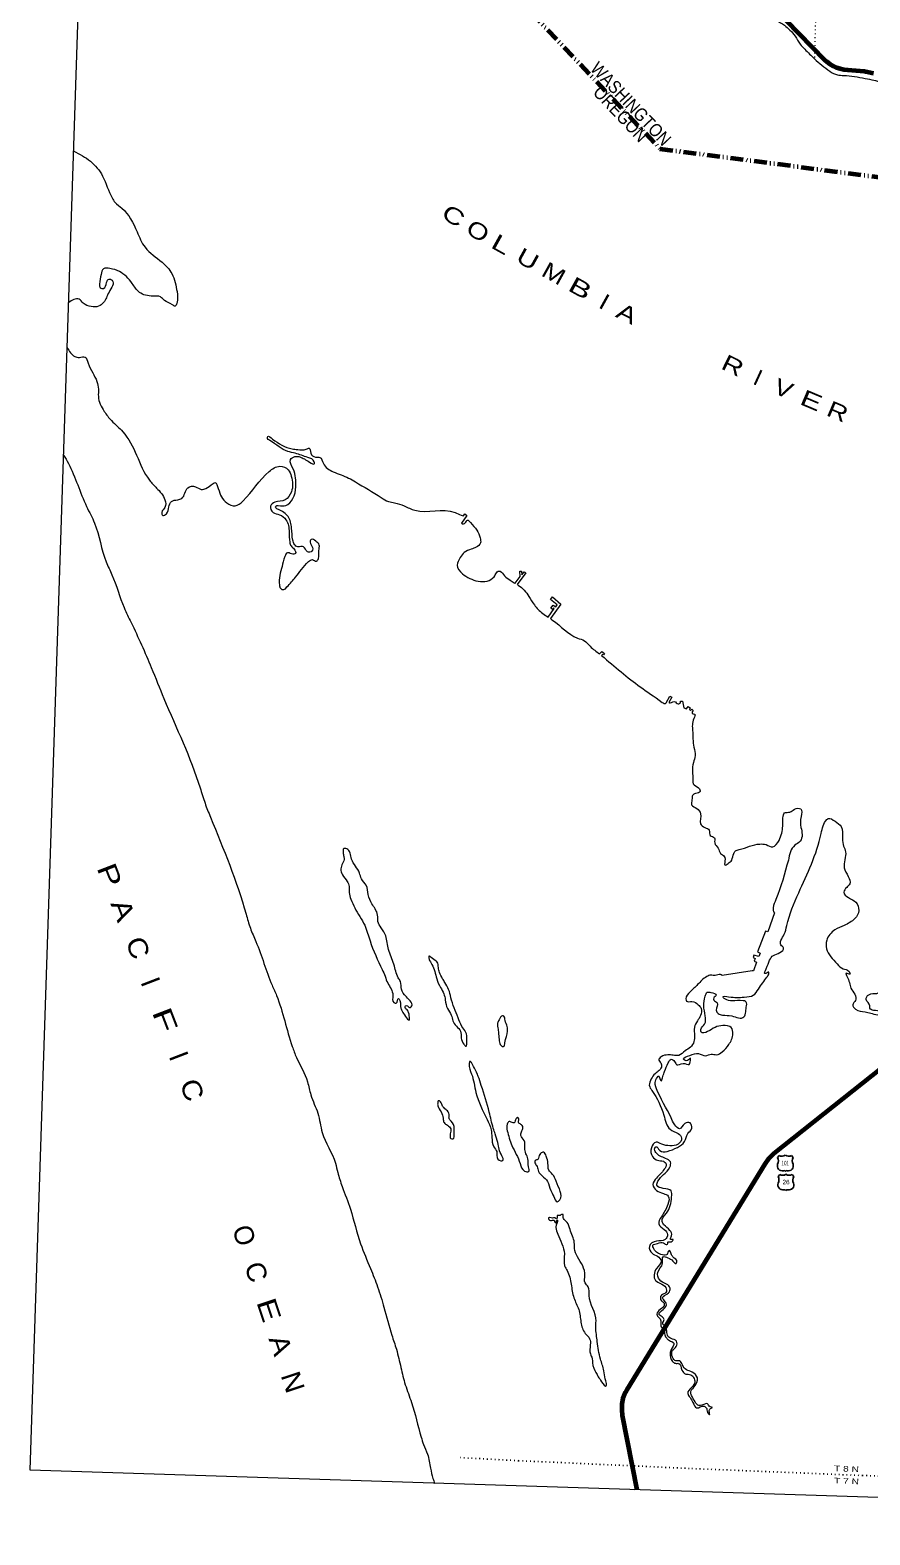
# Model space of a CAD drawing. Header units: feet. Extents: x -762378 to -505285, y -497909 to -353855.
# Drawn here: x -762378 to -736324, y -492927 to -446246 of the extents above; entities that cross this region are included whole.
import ezdxf
from ezdxf.enums import TextEntityAlignment as Align

# ---------------------------------------------------------------- set-up
doc = ezdxf.new("R2010")
doc.units = ezdxf.units.FT
doc.header["$LTSCALE"] = 80
doc.linetypes.add('DASH_DOUBLE_DOT', pattern=[9.2, 5, -1.2, 0.3, -1.2, 0.3, -1.2])
doc.linetypes.add('DOTTED', pattern=[1.5, 0.3, -1.2])
for name, color, linetype, lineweight in [('10', 7, 'DASH_DOUBLE_DOT', 70), ('16', 7, 'Continuous', 25), ('20', 7, 'Continuous', 70), ('39', 7, 'Continuous', 13), ('4', 7, 'Continuous', 13), ('6', 7, 'DOTTED', 25), ('7', 7, 'DOTTED', 13)]:
    doc.layers.add(name, color=color, linetype=linetype, lineweight=lineweight)
doc.layers.add('41', color=7, linetype='Continuous')

msp = doc.modelspace()

# ---------------------------------------------------------------- linework, layer by layer
at = {"layer": '10'}
msp.add_lwpolyline([(-746830.91, -445703.24), (-742837.59, -449925.25), (-729348.9, -451678)], dxfattribs=at)
at = {"layer": '16'}
for p, q in [((-739191.44, -481215.26), (-739140.13, -481156.5)), ((-738948.37, -481150.53), (-738948.65, -481150.73)), ((-738756.28, -481156.41), (-738704.89, -481215.26)), ((-739174.14, -481805.66), (-739122.83, -481746.9)), ((-738931.07, -481740.93), (-738931.35, -481741.13)), ((-738738.98, -481746.81), (-738687.59, -481805.66))]:
    msp.add_line(p, q, dxfattribs=at)
for centre, radius, start, end in [((-739384.42, -481325.89), 222.05, 332.97043, 29.75871), ((-739049.05, -480998.84), 182.07, 239.97227, 303.45418), ((-738847.27, -480999.34), 181.52, 236.33975, 300.08743), ((-738847.28, -480998.84), 182.07, 236.54582, 236.59441), ((-738511.92, -481325.89), 222.05, 150.24129, 207.02957), ((-739045.23, -481480.79), 151.42, 159.09177, 283.81923), ((-739031.75, -481589.24), 182.07, 239.97227, 303.45418), ((-738829.97, -481589.74), 181.52, 236.33975, 300.08743), ((-738829.98, -481589.24), 182.07, 236.54582, 236.59441), ((-738851.11, -481480.79), 151.42, 256.18077, 20.90823), ((-739027.93, -482071.19), 151.42, 159.09177, 283.81923), ((-739367.12, -481916.29), 222.05, 332.97043, 29.75871), ((-738833.81, -482071.19), 151.42, 256.18077, 20.90823), ((-738494.62, -481916.29), 222.05, 150.24129, 207.02957)]:
    msp.add_arc(centre, radius, start, end, dxfattribs=at)
for centre, major_axis, start_param, end_param in [((-738989.89, -481679.61), (-19.56, 51.67), 4.95877769, 6.28318531), ((-738906.44, -481679.61), (19.56, 51.67), 0, 1.32637542), ((-738972.59, -482270.01), (-19.56, 51.67), 4.95877769, 6.28318531), ((-738889.14, -482270.01), (19.56, 51.67), 0, 1.32637542)]:
    msp.add_ellipse(centre, major_axis=major_axis, ratio=0.929097, start_param=start_param, end_param=end_param, dxfattribs=at)
at = {"layer": '20'}
for points in [[(-736215.83, -447590.03), (-736450.69, -447540.46), (-736490.94, -447534.51), (-737006.87, -447487.97), (-737125.86, -447474.84), (-737242.82, -447449.35), (-737356.48, -447411.78), (-737465.59, -447362.53), (-737568.95, -447302.14), (-737665.44, -447231.28), (-737726.68, -447177.41), (-738913.43, -445958.51)], [(-730079.46, -474761.98), (-733965.9, -476930.66), (-734080.58, -476992.9), (-734232.36, -477087.68), (-734403.92, -477208.18), (-739303.21, -481095.67), (-739397.39, -481188.36), (-739466.74, -481265.04), (-739587.34, -481426), (-743865.22, -488422.04), (-743905.84, -488498), (-743985.68, -488699.56), (-744018.53, -488860.23), (-744022.18, -489042.81), (-744007.7, -489218.02), (-743550.57, -491526.59)]]:
    msp.add_lwpolyline(points, dxfattribs=at)
at = {"layer": '39'}
for points in [[(-748934.81, -461315.27), (-748890.73, -461256.46), (-748824.03, -461306.7), (-748994.38, -461544.14)], [(-747332.81, -463406.76), (-747170.78, -463200.29), (-747187.53, -463033.23), (-747135.34, -463034.87), (-747118.73, -463143.73), (-747049.41, -463049.59), (-746996.31, -463085.36), (-747268.78, -463444.74)], [(-746307.72, -464454.32), (-746115.16, -464191.37), (-746143.06, -464173.44), (-746175.89, -464214.59), (-746225.68, -464180.88), (-746152.28, -464084.87), (-746069.65, -464139.62), (-746022.27, -464073.47), (-746232.95, -463905.78), (-746174.1, -463830.53), (-745910.13, -464052.32), (-746233.89, -464503.44)], [(-744712.13, -465595.63), (-744641.88, -465521.73), (-744558.82, -465585.14), (-744591.87, -465629.8), (-744618.66, -465611.04), (-744648.87, -465646.93)], [(-742642.21, -467116.76), (-742535.64, -466908.66), (-742474.31, -466938.67), (-742562.62, -467108.46)], [(-742197.15, -467067.72), (-742136.87, -467067.6), (-742101.01, -467265.35), (-742011.71, -467300.25), (-741963.23, -467229.54), (-741901.67, -467266.96), (-741924.1, -467325.06), (-741894.76, -467350.05), (-741851.19, -467307.28), (-741808.45, -467352.76), (-741834.22, -467389.96)], [(-739281.04, -473633.56), (-739492.8, -474222.83), (-739562.35, -474198.58), (-739813.98, -474840.78), (-739728.76, -474877.55), (-739774.16, -474989.2), (-739923.57, -474937.66), (-739949.22, -475017.78), (-739888.49, -475046.36), (-739913.49, -475128.53), (-739840.12, -475154.96), (-739937.36, -475430.8), (-739977.31, -475423.53), (-740908.43, -475574.97)]]:
    msp.add_lwpolyline(points, dxfattribs=at)
for points in [[(-739216.48, -445947.01), (-738977.7, -446095.47), (-738803.68, -446245.38), (-738646.93, -446432.86), (-738486.16, -446682.67), (-738344.44, -446837.58), (-738044.51, -447133.88), (-737570.63, -447519.89), (-737333.23, -447635.66), (-737132.76, -447649.96), (-736470.8, -447746.92), (-736203.24, -447799.43), (-735755.91, -447947.86), (-734828.48, -448287.87), (-734187.92, -448488.49), (-733627.97, -448696.61), (-733317.09, -448776.57), (-732844.65, -448893.67), (-732650.91, -448929.83), (-732605.98, -448907.16), (-732663.03, -448869.26), (-732858.01, -448808.99), (-733046.84, -448744.89), (-733070.62, -448671.92), (-732978.99, -448696.86), (-732734.28, -448772.73), (-732401.11, -448909.56), (-732166.63, -448991.13), (-731953.07, -449035.94), (-731861, -449046.84), (-731853.69, -449006.95), (-731905.37, -448989.28), (-732080.72, -448943.66), (-732175.27, -448884.53), (-732156.24, -448855.03), (-732010.61, -448887.67), (-731778.4, -448977.2), (-731682.31, -448988.23), (-731625.4, -448967.94), (-731536.29, -449008.85), (-731392.26, -449091.61), (-730916.05, -449279.06), (-730861.26, -449324.91), (-730600.55, -449403.29), (-730592.01, -449387.51), (-730664.67, -449335.08), (-730843.27, -449265.28), (-731396.87, -449047.32), (-731427.71, -449006.23), (-731399.41, -449001.1), (-730670.9, -449278.7), (-730473.45, -449387.21), (-730423.88, -449533.22), (-730371.76, -449536.86), (-730298.55, -449446.85), (-730063.96, -449462.22), (-729619.49, -449574.44), (-729289.13, -449610.86)], [(-761025.9, -449999.69), (-760507.39, -450313.31), (-760130.29, -450772.53), (-759832.65, -451453.98), (-759740.53, -451589.28), (-759533.29, -451768.32), (-759060.54, -452503.4), (-758812.68, -452982.66), (-758285.04, -453446.59), (-757978.94, -453801.27), (-757819.95, -454357.99), (-757829.63, -454722.85), (-757880.5, -454805.53), (-757963.65, -454766.81), (-758210.45, -454630.68), (-758329.61, -454524.63), (-758567.83, -454497.11), (-758986.08, -454381.7), (-759210.32, -454105.82), (-759608.24, -453732.22), (-759906.7, -453640.62), (-760101.92, -453650.56), (-760175.75, -453822.81), (-760223.64, -454126.28), (-760203.09, -454237.27), (-760097.34, -454260.65), (-760002.99, -454075), (-759927.2, -453967.02), (-759836.02, -454005.99), (-759928.19, -454374.28), (-760101.24, -454695.91), (-760251.62, -454811.59), (-760483.03, -454822.4), (-760726.9, -454720.47), (-760859.35, -454589.92), (-761020.45, -454600.93), (-761180.85, -454698.08)], [(-761226.38, -456093.19), (-760992.76, -456371.43), (-760848.95, -456398), (-760673.8, -456387.43), (-760575.27, -456573.09), (-760304.39, -457149.37), (-760257.64, -457383.58), (-760260.88, -457610.19), (-760076.8, -458073.41), (-759850.94, -458361.37), (-759502.24, -458703.33), (-759073.59, -459435.03), (-758676.33, -460205.87), (-758453.14, -460451.62), (-758195.6, -460816.81), (-758193.07, -461051.64), (-758294.49, -461206.97), (-758265.33, -461300.17), (-758147.17, -461249.7), (-758070.05, -461037.43), (-757992.33, -460869.32), (-757799.78, -460817.16), (-757669.71, -460771.07), (-757480.35, -460441.93), (-757248.29, -460411.07), (-757068.07, -460492.95), (-756987.53, -460487.45), (-756764.31, -460355.99), (-756643.44, -460283.53), (-756540.76, -460465.31), (-756277.82, -460912.94), (-756015.56, -461005.41), (-755773.64, -460854.48), (-754960.7, -459938.93), (-754627.93, -459774.79), (-754372.21, -459883.11), (-754276.26, -460086.75), (-754271.66, -460570.43), (-754466.48, -460819.14), (-754786.33, -460893.4), (-754918.77, -461013.65), (-754840.56, -461206.71), (-754640.02, -461281.2), (-754440.03, -461435.93), (-754339.63, -461814.26), (-754323.55, -462127.76), (-754279.22, -462249.53), (-754183.95, -462348.82), (-754143.9, -462478.48), (-754268.99, -462494.63), (-754396.36, -462456.53), (-754474.55, -462576.48), (-754562.72, -462882.7), (-754645.57, -463461.96), (-754610.57, -463561.37), (-754511.43, -463602.59), (-754408.37, -463521.55), (-754141.49, -463218.91), (-753740.05, -462729.88), (-753619.7, -462673.45), (-753496.6, -462719.44), (-753433.68, -462637.14), (-753415.69, -462388.91), (-753408.29, -462220.61), (-753514.83, -462096.89), (-753655.81, -462044.32), (-753687.52, -462093.49), (-753634.38, -462253.66), (-753633.5, -462414.2), (-753774.52, -462425.83), (-753892.21, -462273.68), (-754069.1, -462276.17), (-754177.26, -462202.56), (-754229.16, -462066.51), (-754263.45, -461694.26), (-754372.65, -461339.72), (-754676.9, -461115.52), (-754753.52, -461060.96), (-754755.99, -461012.73), (-754681.14, -460997.01), (-754443.9, -460992.4), (-754222.13, -460780.64), (-754136.11, -460416.17), (-754220.7, -459857.75), (-754299.9, -459570.37), (-754168.36, -459478.18), (-754007.91, -459487.21), (-753709.76, -459651.03), (-753556.42, -459693.95), (-753560.64, -459637.64), (-753761.27, -459502.95), (-754150.91, -459372.39), (-754386.22, -459316.87), (-754937.98, -458978.58), (-755017.58, -458891.82), (-755004.32, -458854.12), (-754860.29, -458936.87)], [(-754860.29, -458936.87), (-754251.05, -459236.83), (-754074.86, -459256.39), (-753811.2, -459242.57), (-753719.85, -459213.33), (-753668.59, -459369.42), (-753525.78, -459490.26), (-753389.48, -459500.54), (-753280.91, -459686.52), (-752973.8, -459946.93), (-752495.83, -460142.46), (-752286.66, -460261.36), (-751482.46, -460748), (-751257.36, -460871.41), (-751069.71, -460909.38), (-750771.45, -461007), (-750442.16, -461139.69), (-749194.68, -461210.83), (-749008.37, -461290.9), (-748934.81, -461315.27)], [(-761337.03, -459427.28), (-761191.41, -459687.77), (-760623.45, -461025.74), (-760380.69, -461538.95), (-760017.37, -462742.11), (-759837.32, -463143), (-759462.08, -464161.94), (-759247.63, -464618.08), (-758617.49, -466022.2), (-758226.21, -466979.45), (-757103.4, -469751.29), (-756951.89, -470227.53), (-756782.9, -470660.17), (-755677.71, -473668.21), (-755545.11, -474107.74), (-755373.47, -474520.41), (-754870.26, -475872.41), (-754731.93, -476195.75), (-754246.07, -477775.93), (-754114.21, -478113.11), (-753770.76, -478870.23), (-753669.32, -479278.7), (-753452.44, -479847.27), (-753312.75, -480441.52), (-752907.22, -481393.19), (-752832.16, -481684.46), (-752695.42, -482120.11), (-752442.57, -482820.22), (-752125.39, -483895.53), (-751816.52, -484665.62), (-751599.58, -485232.19), (-751400.82, -485864.4), (-751157.38, -486732.75), (-751014.62, -487168.59), (-750876.03, -487734.71), (-750738.42, -488268.7), (-750545.05, -488818.48), (-750245.94, -489893.23), (-750170.9, -490122.3), (-750049.86, -490421.02), (-749955.47, -490861.37), (-749879.17, -491176.75), (-749823.22, -491329.8)], [(-748994.38, -461544.14), (-748928.78, -461566.25), (-748843.6, -461478.63), (-748806.37, -461445.69), (-748720.24, -461516.6), (-748514.92, -461755.77), (-748420.19, -461997.49), (-748403.05, -462152.52), (-748537.95, -462286.74), (-748692.62, -462348.11), (-748906.78, -462447.74), (-749032.55, -462610.34), (-749130.45, -462844.03), (-748966.11, -463107.99), (-748739.7, -463253.52), (-748201.87, -463336.56), (-747984.61, -463202.91), (-747908.56, -463086.91), (-747852.63, -463034.49), (-747796.36, -463034.24), (-747662.29, -463176.88), (-747483.68, -463308.87), (-747355.78, -463393.13), (-747332.81, -463406.76)], [(-747268.78, -463444.74), (-747223.67, -463471.5), (-746903.06, -463812.58), (-746732.7, -464076.74), (-746474.02, -464343.66), (-746307.72, -464454.32)], [(-746233.89, -464503.44), (-746167.11, -464547.88), (-745397.35, -465105.66), (-745183.07, -465190.62), (-745001.66, -465360.82), (-744712.13, -465595.63)], [(-744648.87, -465646.93), (-743452.57, -466617.13), (-742764.8, -467100.12), (-742669.54, -467137.21), (-742642.21, -467116.76)], [(-742562.62, -467108.46), (-742519.98, -467109.79), (-742358.44, -467084.75), (-742299.89, -467138.75), (-742214.94, -467121.34), (-742197.15, -467067.72)], [(-741834.22, -467389.96), (-741839.18, -467434.06), (-741761.73, -467462.56), (-741786.17, -467598.23), (-741824.33, -467974.24), (-741784.76, -468495.13), (-741744.8, -468753.19), (-741801.92, -468968.09), (-741815.94, -469531.45), (-741806.85, -469624.03), (-741638.21, -469753.7), (-741589.55, -469865.57), (-741732.24, -469929.32), (-741824.43, -469984.62), (-741844.91, -470122.42), (-741855.88, -470276.57), (-741696.82, -470391.9), (-741575.5, -470556.21), (-741577.42, -470867.13), (-741450.48, -470981.46), (-741310.6, -471068.1), (-741277.66, -471231.64), (-741145.23, -471299.99), (-741140.4, -471462.66), (-741030.93, -471620.58), (-740957.91, -471787.38), (-740846.32, -471879.16), (-740828.33, -472070.33), (-740826.69, -472144.61), (-740724.72, -472097.64), (-740612.93, -471994.81), (-740547.92, -471784.16), (-740495.29, -471709.57), (-740375.33, -471665.17), (-739740.96, -471494.41), (-739546.71, -471514.54), (-739337.87, -471581.26), (-739144.58, -471380.65), (-739028.03, -470940.89), (-739021.75, -470682.27), (-738972.65, -470529.31), (-738809.1, -470504.33), (-738665.7, -470418.53), (-738468.42, -470406.65), (-738461.94, -470643.6), (-738462.62, -470978.65), (-738427.66, -471204.46), (-738490.48, -471409.15), (-738655.23, -471534.41), (-738854.98, -471999.66)], [(-742787.33, -478844.76), (-742746.84, -478709.59), (-742693.4, -478546.74), (-742584.56, -478285.3), (-742490.58, -478173.88), (-742382.17, -478239.47), (-742317.26, -478345.83), (-742122.9, -478299.75), (-741930.97, -478329.83), (-741898.42, -478254.61), (-741894.57, -478134.35), (-741985.46, -478211.76), (-742108.69, -478169.78), (-741914.02, -478051.48), (-741638.91, -477993.87), (-741424.06, -478060.79), (-741247.69, -478012.14), (-741079.47, -478029.44), (-740909.98, -477944.46), (-740701.62, -477712.22), (-740574.41, -477379.13), (-740624.64, -477190.96), (-740883.66, -477122.66), (-741128.72, -477183.21), (-741357.9, -477312.47), (-741563.53, -477334.13), (-741570.87, -477249.63), (-741452.88, -477078.77), (-741430.61, -476822.65), (-741479, -476514.16), (-741433.31, -476216.64), (-741369.11, -476094.25), (-741258.77, -476099.71), (-741096.68, -476183.03), (-741169.83, -476271.03), (-741167.87, -476335.3), (-741066.12, -476420.74), (-741089.63, -476652.74), (-741030.61, -476754.91), (-740899.42, -476799.14), (-740611.02, -476828.23), (-740232.16, -476856.14), (-740191.84, -476789.18), (-740167.8, -476603.34), (-740154, -476423.2), (-740178.87, -476384.3), (-740258.33, -476355.73), (-740598.13, -476363.16), (-740823.15, -476299.94), (-740883.38, -476235.85), (-740706.43, -476231.36), (-740456.1, -476257.25), (-740220.54, -476242.55), (-739941.43, -476185.07), (-739782.65, -475995.42), (-739519.67, -475626.45), (-739464.15, -475523.86), (-739462.35, -475467.74), (-739511.23, -475488.28), (-739582.38, -475514.14), (-739541.37, -475362.94), (-739315.12, -474948.68), (-739117.47, -474862.57), (-739002.32, -474717.7), (-739085.8, -474626.81), (-739083.25, -474484.44), (-738982.75, -474294.97), (-738905.84, -474026.51), (-738533.74, -473010.89), (-737835.73, -471166.8), (-737661.29, -470738.88), (-737620.12, -470708.07), (-737405.71, -470789.01), (-737214.13, -470955.52), (-737173.82, -471327.96), (-737141.12, -471561.72), (-737078.33, -471734.23), (-737100.28, -471980.33), (-737122.42, -472232.44), (-736994.4, -472501.29), (-736951.47, -472729.35), (-737045.4, -472838.77), (-737132.64, -472990.53), (-736991.31, -473157.47), (-736762.83, -473301.05), (-736670.62, -473558.75), (-736786.97, -473803.9), (-737127.43, -474019.97), (-737409.05, -474155.61), (-737664.59, -474480.68), (-737666.92, -474741.43), (-737344.47, -475212.99), (-737158.46, -475365.28), (-736972.35, -475451.36), (-736942.74, -475530.53), (-737060.4, -475502.77), (-737027.73, -475612.14)], [(-752646.76, -471881.07), (-752666.87, -471756.05), (-752647.02, -471638.29), (-752556.7, -471641.12), (-752404.19, -471960.89), (-752158.86, -472393.92), (-752096.39, -472576.45), (-751952.08, -472775.59), (-751886.99, -473064.54), (-751773.73, -473354.99), (-751674.1, -473506.58), (-751598.03, -473703.58), (-751588.2, -473898.51), (-751485.91, -474092.31), (-751345.27, -474343.5), (-751258.45, -474769.56), (-751090.24, -475226.26), (-750956.93, -475643.75), (-750890.34, -475760.19), (-750859.84, -475999.91), (-750704.57, -476233.49), (-750553.88, -476547.19), (-750604.76, -476567.67), (-750699.12, -476502.52), (-750746.51, -476539.16), (-750683.54, -476643.45), (-750612.98, -476824.23), (-750615.15, -476954.58), (-750736.07, -476840.44), (-750833.36, -476678.89), (-750878.65, -476587.19), (-750905.32, -476353.61), (-750953.52, -476289.91), (-751018.23, -476428.33), (-751090.17, -476416.05), (-751125.13, -476190.24), (-751283.61, -475806.07), (-751365.38, -475598.86), (-751455.18, -475391.4), (-751832.53, -474500.8), (-751995.83, -474016.17), (-752306.13, -473478.78), (-752425.93, -473204.17), (-752477.52, -472995.9), (-752477.57, -472809.3), (-752540.88, -472652.83), (-752689.15, -472451.56), (-752739.38, -472263.4), (-752686, -472102.55), (-752638.14, -471925.48), (-752646.76, -471881.07)], [(-738854.98, -471999.66), (-739239.39, -473211.52), (-739324.2, -473475.71), (-739315.56, -473582.32), (-739281.04, -473633.56)], [(-749778.69, -475618.42), (-749937.64, -475186.09), (-750008.85, -475025.35), (-750003.23, -474975.37), (-749898.9, -475042.84), (-749747.81, -475155.91), (-749711.05, -475325.6), (-749677.72, -475477.12), (-749579.51, -475672.8), (-749514.92, -475789.19), (-749393.46, -476011.69), (-749323.13, -476262.68), (-749101.97, -476885.56), (-748979.91, -477152.21), (-748866.75, -477320.28), (-748824.13, -477620.56), (-748854.91, -477766.06), (-748921.35, -477707.8), (-749001.5, -477512.68), (-749022.99, -477305.35), (-749152.41, -477142.8), (-749263.63, -476976.8), (-749310.23, -476800.79), (-749430.4, -476600.41), (-749498.07, -476329.43), (-749544.16, -476137.38), (-749646.45, -475943.58), (-749764.63, -475681.06), (-749778.69, -475618.42)], [(-740908.43, -475574.97), (-740963.67, -475543.15), (-741125.34, -475572.2), (-741255.62, -475562.1), (-741387.7, -475608.13), (-741668.77, -475852.13), (-741911.52, -476091.32), (-742034.68, -476298.14), (-742010.76, -476367.1), (-741846.36, -476378.27), (-741648.78, -476482.76), (-741557.97, -476595.96), (-741581.09, -476815.93), (-741674.87, -476983.54), (-741769.61, -477181.21), (-741761.77, -477438.28), (-741783.73, -477622.18), (-741889.81, -477797.42), (-742060.13, -477908.46), (-742247.61, -478053.08), (-742432.21, -478045.29), (-742592.66, -478036.26), (-742803.6, -478097.88), (-742871.17, -478200.09), (-742826.86, -478259.66), (-742786.3, -478373.29), (-742863.25, -478517.35), (-742989.22, -478623.76), (-743110.71, -478778.46), (-743167.38, -478979.33), (-743086.26, -479144.39), (-742716.79, -479904.33), (-742521.9, -480343.8), (-742271.02, -480478.06), (-742167, -480617.74), (-742275.4, -480802.95), (-742526.23, -480855.29), (-742783.81, -480805.1), (-742956.65, -480743.51), (-743105.07, -480923.46), (-743069.45, -481191.42), (-742914.41, -481306.62), (-742732.52, -481336.39), (-742646.83, -481421.33), (-742704.35, -481586.06), (-742946.05, -481855.38), (-743055.09, -482060.63), (-742944.26, -482238.65), (-742728.48, -482339.7), (-742580.19, -482414.57), (-742592.55, -482675.01), (-742793.75, -483059.96), (-742877.15, -483280.06), (-742707.78, -483449.88), (-742602.45, -483611.68), (-742679.66, -483763.76), (-742940.46, -483813.78), (-743166.77, -483979.25), (-743083.06, -484188.52), (-742917.15, -484277.98), (-742799.65, -484436.15), (-742943.4, -484658.37), (-742973.4, -485030.62), (-742825.68, -485123.52), (-742657.17, -485257.21), (-742654.08, -485411.79), (-742794.82, -485494.54), (-742794.71, -485662.2), (-742710.71, -485737.06), (-742724.22, -485844.98), (-742868.7, -485964.86), (-742927.71, -486113.49), (-742832.7, -486220.79), (-742806.82, -486354.02), (-742800.58, -486472.6), (-742719.16, -486565.43), (-742690.11, -486724.84), (-742629.09, -486827.07), (-742546.77, -486891.85), (-742408.96, -486980.43), (-742487.57, -487173.68), (-742523.67, -487299.86), (-742451.09, -487542.9), (-742358.61, -487603.98), (-742252.22, -487607.31), (-742154.4, -487815.02), (-742035.74, -487937.11), (-741881.7, -487957.98), (-741779.04, -488077.56), (-741755.32, -488152.54), (-741864.36, -488357.79), (-741974.65, -488538.93), (-741904.36, -488665.52), (-741814.9, -488820.81), (-741699.6, -488984.93), (-741468.85, -488931.96), (-741384.97, -489010.82)], [(-737027.73, -475612.14), (-736959.24, -475794.86), (-736912.51, -475966.86), (-736794.03, -476157.16), (-736774.1, -476350.4), (-736854.61, -476480.3), (-736772.6, -476617.29), (-736475.96, -476702.82), (-736083.04, -476793.36), (-735984.3, -476784.41), (-735996.42, -476723.84), (-736211.21, -476654.92), (-736325.58, -476587.14), (-736325.15, -476510.91), (-736441.56, -476318.67), (-736358.39, -476168.79), (-736113.98, -476128.28), (-735972.01, -476024.38), (-735902.75, -475932.25), (-735859.68, -475967.7), (-735714.2, -476192.96), (-735502.69, -476301.9), (-735162.34, -476402.84), (-734994.65, -476624.78), (-734763.57, -476812.58), (-734550.72, -476879.43), (-734428.98, -476905.31), (-734288.48, -476909.71), (-734197.25, -476884.47)], [(-747857.59, -477241.5), (-747875.77, -477056.35), (-747828.08, -476947.49), (-747723.67, -476824.36), (-747685.92, -476837.57), (-747639.78, -476965.42), (-747577.63, -477157.97), (-747566.26, -477304.79), (-747647.88, -477657.37), (-747693.95, -477778.32), (-747767.32, -477747.93), (-747820.97, -477603.8), (-747844.46, -477396.41), (-747857.59, -477241.5)], [(-748200.31, -480037.7), (-748545.14, -479198.28), (-748681.66, -478630.21), (-748757.57, -478302.81), (-748741.66, -478245.12), (-748621.83, -478393.33), (-748473.21, -478708.97), (-748381.51, -478982.7), (-748132.84, -479813.09), (-748008.19, -480312.57), (-747949.48, -480486.96), (-747867.75, -480758.37), (-747826.06, -480962.32), (-747740.34, -481171.66), (-747714.66, -481310.9), (-747771.32, -481323.17), (-747902.67, -481158.55), (-747902.77, -481036.16), (-747992.36, -480884.88), (-748051.49, -480598.13), (-748075.97, -480358.6), (-748200.31, -480037.7)], [(-741384.97, -489010.82), (-741331.9, -489172.99), (-741302.62, -489199.99), (-741307.32, -489095.51), (-741266.42, -489010.52), (-741208.99, -488974.2), (-741278.67, -488953.96), (-741364.04, -488858.99), (-741422.31, -488859.18), (-741631.05, -488914.84), (-741747.95, -488800.83), (-741854.19, -488604.9), (-741882.72, -488491.65), (-741777.09, -488330.43), (-741677.9, -488056.65), (-741835.03, -487881.19), (-742019.33, -487801.19), (-742143.17, -487652.85), (-742225.63, -487529.89), (-742346.07, -487526.12), (-742447.04, -487416.63), (-742444.12, -487200.03), (-742329.94, -487085.22), (-742326.62, -486918.8), (-742492.72, -486835.35), (-742607.94, -486731.43), (-742632.53, -486558.11), (-742699.12, -486441.66), (-742751.01, -486367.81), (-742709.02, -486248.74), (-742768.55, -486162.61), (-742868.48, -486083.24), (-742735.07, -485932.92), (-742640.72, -485747.28), (-742721.55, -485636.4), (-742757.7, -485573.07), (-742570.03, -485422.45), (-742525.01, -485271.37), (-742633.56, -485147.59), (-742856.15, -485008.21), (-742905.22, -484783.96), (-742759.09, -484494.2), (-742737.07, -484301.67), (-742589.31, -484330.38), (-742437.89, -484433.43), (-742337.64, -484502.77), (-742310.07, -484457.49), (-742435.79, -484305.08), (-742488.91, -484207.11), (-742548.06, -484108.96), (-742595.83, -484157.62), (-742614.07, -484225.27), (-742763.12, -484236.66), (-742915.88, -484175.7), (-743028.51, -484053.8), (-743055.09, -483942.61), (-742914.67, -483886.82), (-742723.08, -483864.72), (-742622.38, -483920.04), (-742589.11, -483884.97), (-742595.85, -483844.63), (-742488.95, -483831.92), (-742432.45, -483761.46), (-742506.78, -483761.14), (-742477.03, -483647.71), (-742529.97, -483481.53), (-742713.26, -483307.26), (-742770.33, -483207.16), (-742635.27, -482942.53), (-742474.7, -482445.96), (-742494.7, -482254.73), (-742735.39, -482178.98), (-742931.03, -482076.55), (-742901.08, -481957.1), (-742729.75, -481751.8), (-742531.35, -481517.24), (-742514.05, -481353.26), (-742665.33, -481246.2), (-742966.92, -481064.21), (-742996.68, -480926.85), (-742965.28, -480887.7), (-742846.24, -480997.77), (-742618.19, -481028.98), (-742296.81, -480906.61), (-742073.92, -480722.98), (-741975.7, -480479.27), (-741851.75, -480310.6), (-741904.83, -480148.43), (-742068.12, -480165.39), (-742230.02, -480326.85), (-742380.72, -480201.76), (-742492.41, -479987.59), (-742947.72, -479084.52), (-742963.01, -478809.16), (-742874.85, -478691.54), (-742830.21, -478803.29), (-742787.33, -478844.76)], [(-749563.42, -480001.07), (-749625.51, -479806.51), (-749730, -479618.66), (-749732.49, -479508.23), (-749720.91, -479460.44), (-749678.83, -479463.76), (-749590.79, -479600.94), (-749535.15, -479682.94), (-749431.66, -479776.46), (-749373.99, -479920.72), (-749379.01, -480014.86), (-749353.88, -480045.75), (-749225.95, -480254.4), (-749224.46, -480459.1), (-749258.47, -480642.62), (-749320.44, -480632.66), (-749341.85, -480485.52), (-749328.88, -480331.43), (-749429.79, -480219.93), (-749533.67, -480138.43), (-749563.42, -480001.07)], [(-747331.81, -480084.94), (-747295.32, -480011.85), (-747255.83, -479970.95), (-747217.35, -480024.32), (-747224.96, -480136.44), (-747154.37, -480190.82), (-747086.88, -480279.2), (-747135.85, -480428.15), (-747153.31, -480533.94), (-747051.87, -480691.61), (-747027.07, -480921.11), (-746996.65, -481100.63), (-746933.35, -481257.1), (-746915.28, -481508.46), (-746907.73, -481649.15), (-747040.01, -481638.99), (-747175.34, -481410.04), (-747430.54, -480846.29), (-747574.61, -480388.34), (-747576.15, -480185.64), (-747513.17, -480101.34), (-747423.87, -480136.24), (-747359.77, -480142.26), (-747331.81, -480084.94)], [(-746601.38, -481243.41), (-746540.3, -481092.84), (-746446.68, -481055.64), (-746368.24, -481178.48), (-746311.07, -481400.97), (-746285.56, -481608.42), (-746167.29, -481742.54), (-746059.62, -481956.58), (-745929.26, -482277.67), (-745943.3, -482528.02), (-746027.65, -482589.59), (-746132.92, -482425.78), (-746227.37, -482238.24), (-746329.11, -481964.2), (-746492.19, -481786.55), (-746604.57, -481656.63), (-746651.69, -481496.65), (-746714.46, -481386.34), (-746708, -481310.3), (-746628.7, -481280.68), (-746601.38, -481243.41)], [(-745843.98, -483002.63), (-745812.21, -483140.06), (-745718.69, -483231.27), (-745627.46, -483456.83), (-745495.65, -483858.22), (-745491.45, -484040.93), (-745393.35, -484302.82), (-745164.76, -484881.79), (-745161.78, -485102.59), (-745067.41, -485229.94), (-745033.86, -485499.84), (-744820.29, -486297.04), (-744831.89, -486471.23), (-744811.5, -486712.63), (-744782.36, -486932.24), (-744683.15, -487473.05), (-744580.23, -487835.42), (-744537.94, -488083.52), (-744498.27, -488225.21), (-744506.86, -488305.2), (-744649.35, -488174.34), (-744825.09, -487889.95), (-744932.14, -487593.67), (-744943.38, -487442.84), (-744995.54, -487314.81), (-744998.41, -487027.8), (-745018.59, -486842.59), (-745153.9, -486675.84), (-745287.51, -486330.57), (-745359.1, -485931.07), (-745508.38, -485573.27), (-745591.31, -485151.34), (-745716.4, -484728.1), (-745794.01, -484579.2), (-745804.28, -484209.71), (-746009.57, -483593.34), (-746063.37, -483391.02), (-746050.12, -483291.12), (-746017.19, -483203.87), (-746027.5, -483149.37), (-746048.66, -483182.82), (-746063.15, -483258.61), (-746102.33, -483227.29), (-746124.55, -483168.41), (-746235.21, -483172.97), (-746288.51, -483143.21), (-746292.73, -483086.9), (-746260.42, -483081.89), (-746176.5, -483096.56), (-746100.03, -483092.93), (-746034.57, -483119.06), (-746022.99, -483071.27), (-746025.33, -483019.03), (-745971.14, -483020.72), (-745908.27, -483002.63), (-745863.47, -482983.96), (-745836.46, -482998.92), (-745843.98, -483002.63)]]:
    msp.add_spline(points, degree=3, dxfattribs=at)
at = {"layer": '4'}
msp.add_lwpolyline([(-698866.92, -492927.01), (-730623.23, -491943.85), (-762378.16, -490917.02), (-757851.71, -353854.74)], dxfattribs=at)
at = {"layer": '6'}
msp.add_lwpolyline([(-730774.58, -491279.68), (-731254.71, -491263.91), (-736547.99, -491084.04), (-741928.27, -490864.85), (-747221.27, -490624.84), (-749021.92, -490530.12)], dxfattribs=at)
at = {"layer": '7'}
msp.add_line((-738016.36, -445988.21), (-738046.29, -447129.16), dxfattribs=at)

# ---------------------------------------------------------------- texts
at = {"layer": '10', "width": 0.9}
for s, p in [('WASHINGTON', (-745025.1, -447465.31)), ('OREGON', (-744941.82, -448203.19))]:
    msp.add_text(s, height=400, rotation=313.405, dxfattribs=at).set_placement(p)
at = {"layer": '16', "width": 0.6}
msp.add_text('101', height=140, dxfattribs=at).set_placement((-738951.92, -481462.3), align=Align.CENTER)
at = {"layer": '16'}
msp.add_text('26', height=140, dxfattribs=at).set_placement((-738924.53, -482051.44), align=Align.CENTER)
at = {"layer": '41'}
for s, height, rotation, width, p in [('C', 500, 327.936, 1.4, (-749375.05, -452216.71)), ('O', 500, 328.114, 1.3, (-748616.06, -452690.94)), ('L', 500, 330.946, 1.5, (-747878.96, -453109.67)), ('U', 500, 330.946, 1.35, (-747059.52, -453564.9)), ('M', 500, 330.946, 1.25, (-746250.41, -454014.4)), ('B', 500, 330.946, 1.55, (-745427.91, -454468.68)), ('I', 500, 330.946, 1.2, (-744680.74, -454888.56)), ('A', 500, 333.82, 1.35, (-743973.51, -455261.76)), ('R', 500, 333.82, 1.35, (-740686.39, -456875.66)), ('I', 500, 335.373, 1.05, (-739898.29, -457249.03)), ('V', 500, 337.062, 1.25, (-739101.95, -457596.85)), ('E', 500, 337.062, 1.45, (-738236.86, -457962.95)), ('R', 500, 337.062, 1.3, (-737420.71, -458308.34)), ('P', 600, 291.023, 1.35, (-760190.66, -472569.57)), ('A', 600, 291.023, 1.25, (-759774.58, -473652.22)), ('C', 600, 291.023, 1.15, (-759309.97, -474821.66)), ('F', 600, 291.023, 1.55, (-758471.24, -477061.39)), ('C', 600, 291.023, 1.15, (-757630.6, -479230.81)), ('C', 600, 288.343, 1.05, (-755642.35, -484863.33)), ('E', 600, 288.343, 1.35, (-755251.33, -486042.73)), ('A', 600, 288.343, 1.15, (-754890.03, -487132.43)), ('N', 600, 288.343, 1.1, (-754509.41, -488280.44))]:
    msp.add_text(s, height=height, rotation=rotation, dxfattribs=dict(at, width=width)).set_placement(p, align=Align.CENTER)
for s, rotation, p in [('I', 291.023, (-758919.68, -475876.57)), ('I', 291.023, (-758044.19, -478179.63)), ('O', 288.343, (-756018.5, -483728.78))]:
    msp.add_text(s, height=600, rotation=rotation, dxfattribs=at).set_placement(p, align=Align.CENTER)
at = {"layer": '6', "width": 1.35}
for s, p in [('T 8 N', (-737440.28, -490947.61)), ('T 7 N', (-737439.15, -491327.66))]:
    msp.add_text(s, height=175, rotation=357.667, dxfattribs=at).set_placement(p)

doc.saveas('drawing.dxf')
